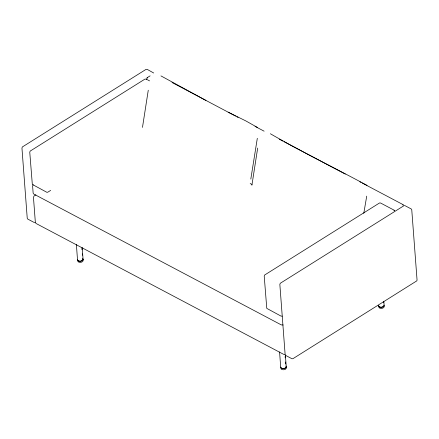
<?xml version="1.0" encoding="UTF-8"?>
<svg xmlns="http://www.w3.org/2000/svg" width="439" height="439" viewBox="0 0 439 439"><rect width="100%" height="100%" fill="white"/><g stroke="black" fill="none" stroke-linecap="round" stroke-linejoin="round"><path stroke-width="0.66" d="M384.098 305.242L383.752 306.34L381.628 307.24A2.782 1.602 -4.3 0 1 379.307 306.845L378.731 306.34L378.692 305.341M148.267 90.215L142.483 127.403M257.677 148.053L251.898 185.242M250.817 179.057L257.314 138.29M363.783 213.332L366.724 196.129M77.632 259.301L77.67 260.3L78.241 260.799A2.782 1.602 -4.3 0 0 80.567 261.194L82.691 260.294L83.037 259.197L82.642 258.642L83.086 259.668C82.12 261.435 79.508 261.622 77.928 260.601L77.494 259.575L76.386 244.534M146.489 79.53L147.328 77.615L150.116 75.848M33.199 184.693L32.607 186.015L33.15 193.133L33.803 194.071L281.24 324.876L283.144 325.003M35.861 194.856L34.05 195.992L33.457 197.314L35.361 222.502L36.014 223.446L283.457 354.246L284.741 354.525M50.661 190.394L47.774 192.205L46.836 192.287L32.327 184.429L29.764 152.196L30.176 151.087L144.843 79.163L146.088 79.047L149.578 80.891M35.038 222.348L33.852 222.304L27.723 219.066L27.24 218.265L21.95 148.069L22.356 146.955L146.083 69.351L147.202 69.373L153.699 73M282.222 316.146L281.037 316.107L266.775 308.376L264.218 276.136L264.629 275.028L379.499 202.988L380.542 202.988L394.491 210.363M228.176 112.175L245.835 120.923L257.616 127.535M172.028 82.499L235.639 116.126M236.851 116.769L238.064 117.411M255.026 126.377L264.113 131.184M279.264 139.19L282.897 141.111M284.11 141.753L345.301 174.096M359.843 181.784L361.056 182.426M362.263 183.068L403.463 204.843M250.186 183.513L252.002 184.473M285.619 355.403L291.995 358.767L292.934 358.685L416.836 280.839L417.05 279.978L411.755 209.765L411.283 208.986L404.906 205.617L403.979 205.682L280.258 283.292L279.846 284.406L285.136 354.602M205.951 100.438L160.954 75.903M367.026 185.373C334.919 167.978 301.994 152.053 270.364 133.741M402.799 204.859L403.156 205.271M394.513 210.83L393.953 210.33M285.833 366.06L286.228 366.614L285.882 367.712L283.759 368.612A2.782 1.602 -4.3 0 1 281.432 368.217L280.708 367.119M378.555 305.615L378.989 306.641C380.569 307.662 383.181 307.481 384.147 305.714L383.84 301.615M383.466 301.269L383.571 302.636M378.687 306.631L379.17 307.838C380.712 308.749 383.395 308.622 384.196 306.806A2.782 1.602 -4.3 0 0 383.851 305.868M285.35 354.8L286.277 367.086C285.312 368.853 282.7 369.04 281.119 368.019L280.686 366.988L279.577 351.952M285.136 356.501L285.235 357.862M285.548 361.961L285.701 364.008M280.817 368.008L281.3 369.215C282.842 370.126 285.526 370 286.327 368.184A2.782 1.602 -4.3 0 0 285.981 367.245M82.159 247.382L83.086 259.668M81.89 248.397L81.994 249.764M82.302 253.863L82.406 255.224M77.626 260.59L78.109 261.798C79.651 262.709 82.334 262.582 83.136 260.766A2.782 1.602 -4.3 0 0 82.784 259.828M147.12 77.846L147.416 77.538L147.12 77.846"/></g></svg>
